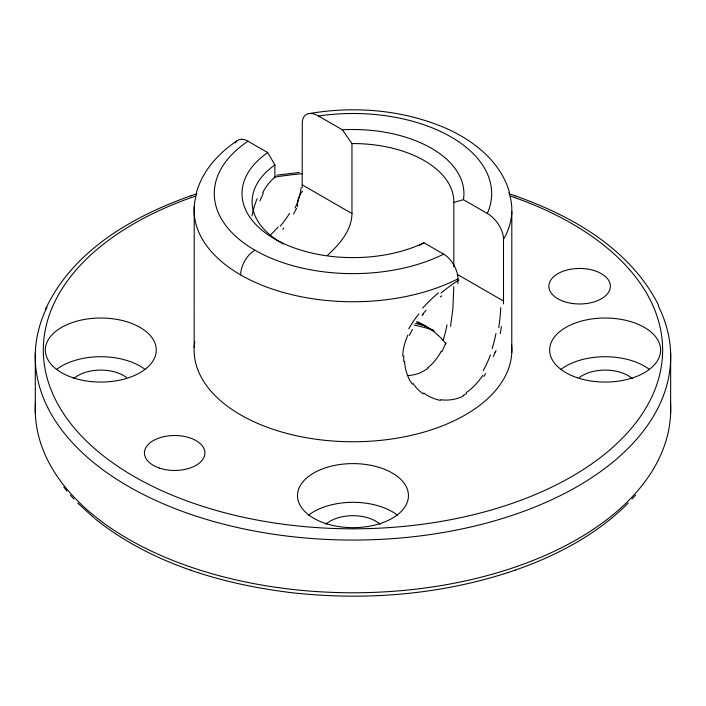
<?xml version="1.0" encoding="UTF-8"?>
<svg xmlns="http://www.w3.org/2000/svg" width="706" height="706" viewBox="0 0 706 706"><rect width="100%" height="100%" fill="white"/><g stroke="black" fill="none" stroke-linecap="round" stroke-linejoin="round"><path stroke-width="1.06" d="M194.168 347.555L194.221 206.664M511.779 352.523L511.815 211.412M302.177 187.672L302.292 122.376A19.371 11.19 60 0 1 303.262 117.99A15.691 9.063 60 0 1 303.518 117.443L303.836 116.914A21.286 12.293 60 0 1 306.43 114.443A17.597 10.158 60 0 1 306.942 114.178L307.525 113.957A24.392 14.085 60 0 1 311.549 113.551A20.333 11.737 60 0 1 312.264 113.64L313.049 113.798A27.763 16.026 60 0 1 318.088 115.784L318.494 116.005A138.694 80.069 0 0 1 487.308 213.468L488.12 213.962A27.746 16.017 60 0 1 493.141 217.916L493.529 218.295A20.333 11.737 60 0 1 494.597 219.398A24.145 13.944 60 0 1 498.568 224.526L498.851 224.976A17.597 10.158 60 0 1 499.61 226.255A21.092 12.178 60 0 1 502.116 231.745L502.275 232.195A15.691 9.063 60 0 1 502.663 233.465A19.574 11.305 60 0 1 503.502 238.549L503.502 303.907M453.79 286.689L452.925 308.372L450.587 326.278M318.494 116.005L342.384 129.798L351.967 143.565L351.967 213.574C351.703 230.65 339.445 244.311 327.575 255.254M501.498 326.551L500.289 333.506M495.462 352.162L495.983 350.538M196.436 192.544C202.543 170.764 218.481 153.184 237.004 140.847M259.932 200.892L263.329 193.197M446.015 342.71L441.841 351.862M45.36 309.625C72.374 250.833 132.746 216.16 191.476 195.588M296.599 208.252L293.519 214.13M409.348 335.35L412.428 329.473M485.622 373.659L483.813 376.448M282.727 229.335L283.803 228.038M422.144 315.564L423.221 314.267M631.985 499.098L635.559 495.118M628.243 503.025C596.808 534.707 556.31 555.887 514.471 570.377M440.385 296.997L441.727 295.84M427.889 368.276L426.706 369.114A55.236 44.478 76.2 0 1 421.8 371.956L420.502 372.539M419.408 245.397L420.299 244.894M420.75 244.629L421.659 244.117M422.109 243.852L423.971 242.785L443.986 254.345A21.392 12.355 60 0 1 448.495 257.937A17.085 9.858 60 0 1 449.431 258.899A21.348 12.32 60 0 1 453.27 264.009A17.032 9.84 60 0 1 454.002 265.227A21.295 12.293 60 0 1 456.579 271.078A16.997 9.813 60 0 1 456.985 272.384A21.259 12.276 60 0 1 457.92 278.085L457.947 283.583M95.133 518.839C150.855 563.379 221.816 584.215 291.684 592.696C364.252 600.788 438.814 594.999 508.417 572.416M190.841 195.8L196.577 193.876M507.817 572.619L515.106 570.166M487.308 213.468L463.418 199.674L453.834 202.384A100.87 58.236 0 0 0 351.967 143.565M309.131 113.587C354.571 105.847 402.544 109.73 445.124 127.91C473.302 140.203 500.607 161.471 509.405 192.164M276.646 175.22L299.265 172.458M440.385 399.772L443.068 399.975A66.505 50.753 -86.6 0 0 463.048 396.287M509.37 193.876C568.63 213.768 629.417 247.409 658.601 305.274M514.471 195.588L515.106 195.8M190.841 570.166L191.476 570.377M197.53 572.416L198.13 572.619M283.38 243.949A100.87 58.236 0 0 1 274.872 164.948L267.715 152.575L247.356 140.847A21.392 12.346 60 0 0 242.864 139.347A17.085 9.858 60 0 0 241.937 139.267M302.274 184.884L351.967 213.574M457.585 274.546L503.528 301.074M423.221 393.869L422.144 393.171A74.598 55.889 -57.8 0 1 413.125 383.552M94.313 518.169L77.704 503.025M70.388 495.118L73.962 499.098M63.752 487.016L66.982 491.094M412.428 384.232L409.348 379.757M670.647 353.282L670.647 412.683M453.834 202.384L453.834 266.912M274.872 164.948L274.872 177.886M35.3 353.282L35.3 412.683M670.426 401.696A317.726 183.436 0 0 1 353.653 592.775A317.726 183.436 0 0 1 35.468 402.482M658.319 305.919A317.726 183.436 0 0 1 354.183 540.064A317.726 183.436 0 0 1 46.967 307.26M510.482 196.118A309.66 178.777 0 0 1 589.519 465.413A309.66 178.777 0 0 1 116.428 465.413A309.66 178.777 0 0 1 195.465 196.118M274.255 177.135A309.66 178.777 0 0 1 302.353 173.667M560.723 369.556A55.474 32.026 0 0 1 649.546 369.556M579.299 377.578A32.273 18.638 0 0 1 632.294 378.672M56.401 369.556A55.474 32.026 0 0 1 145.224 369.556M73.653 378.672A32.273 18.638 0 0 1 126.648 377.578M308.566 515.142A55.474 32.026 0 0 1 397.381 515.142M325.819 524.258A32.273 18.638 0 0 1 380.128 524.258M297.641 206.743A55.474 32.026 0 0 1 302.512 191.149M342.384 129.798A110.948 64.061 0 0 1 463.418 199.674M423.971 242.785A110.948 64.061 0 0 1 274.519 238.857A110.948 64.061 0 0 1 267.715 152.575M508.876 192.42A158.868 91.718 0 0 1 503.528 239.308M457.947 278.879A158.868 91.718 0 0 1 274.555 289.804A158.868 91.718 0 0 1 196.78 193.294M443.65 254.151A138.694 80.069 0 0 1 254.901 250.18A20.174 11.649 -60 0 0 240.64 274.89M254.901 250.18A138.694 80.069 0 0 1 248.035 141.209M262.711 192.685A62.569 50.223 77.6 0 1 274.572 177.391M440.976 293.114A66.893 24.401 -44.2 0 1 458.9 280.088M241.946 139.285A21.339 12.32 60 0 0 238.16 140.07A17.032 9.84 60 0 0 237.454 140.494A21.286 12.293 60 0 0 235.257 142.939M251.963 215.939A78.375 57.292 87 0 1 257.116 198.651M277.979 227.191A73.3 28.92 -44.5 0 1 270.91 234.613M289.531 213.45A74.598 43.419 -43.6 0 1 280.256 226.158M301.1 187.858A66.249 48.899 -35.9 0 1 295.029 207.979M420.564 372.724A62.066 49.888 77.5 0 1 407.997 375.557M447.004 324.813A78.375 50.302 -88.9 0 1 443.05 340.354M441.171 351.27A62.066 48.74 81.5 0 1 427.668 367.87M414.113 324.998A168.946 97.543 0 0 1 433.449 330.161M415.64 323.41A158.868 91.718 0 0 1 426.124 326.278M417.017 321.521A100.87 58.236 0 0 1 445.945 343.937M416.822 322.36A110.948 64.061 0 0 1 434.243 331.14M500.748 307.631A66.249 17.438 -78.9 0 1 498.754 327.769M495.956 333.541A74.598 31.788 -75.9 0 1 492.206 348.596M495.065 351.959A71.271 41.707 -76.3 0 1 493.388 356.662M490.414 354.871A73.671 44.857 -76.7 0 1 483.186 370.659M482.816 375.292A66.505 48.696 -82.3 0 1 466.181 392.624M466.49 393.577A61.616 47.09 -86.9 0 1 462.871 395.589M440.262 400.364A73.3 54.909 -76.6 0 1 423.679 392.96M409.515 379.651A66.249 50.444 -37.6 0 1 404.609 361.251M403.788 361.481A60.319 46.843 -29.4 0 1 403.797 355.93M402.711 356.115A66.249 51.185 -30.5 0 1 407.891 335.085M408.8 328.855A74.598 50.603 -40.3 0 1 418.932 313.861M422.797 314.055A71.271 38.389 -44.3 0 1 426.168 310.199M422.7 308.054A73.671 37.815 -44.6 0 1 438.452 292.946M511.559 344.59A158.868 91.718 0 0 1 350.405 441.744A158.868 91.718 0 0 1 194.777 341.633M564.235 301.603A30.764 17.765 0 0 0 610.381 286.221A30.764 17.765 0 0 0 564.235 270.839A30.764 17.765 0 0 0 564.235 301.603M577.402 377.781A55.474 32.026 0 0 0 660.613 350.044A55.474 32.026 0 0 0 577.402 322.307A55.474 32.026 0 0 0 577.402 377.781M73.071 377.781A55.474 32.026 0 0 0 156.282 350.044A55.474 32.026 0 0 0 73.071 322.307A55.474 32.026 0 0 0 73.071 377.781M325.237 523.367A55.474 32.026 0 0 0 408.447 495.63A55.474 32.026 0 0 0 325.237 467.893A55.474 32.026 0 0 0 325.237 523.367M159.538 468.113A30.261 17.474 0 0 0 204.925 452.987A30.261 17.474 0 0 0 159.538 437.852A30.261 17.474 0 0 0 159.538 468.113"/></g></svg>
